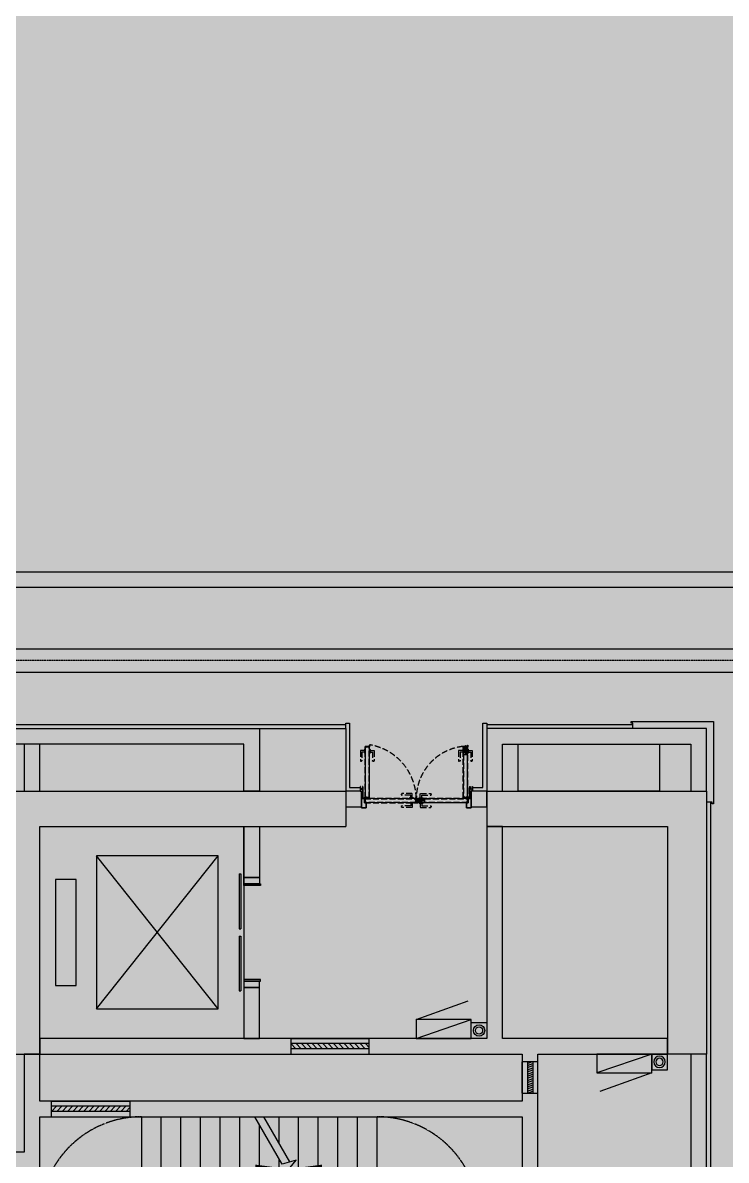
# Model space of a CAD drawing. Extents: x -284868 to 304789, y -137694 to 137894.
# Drawn here: x -61173 to -52207, y -83492 to -68988 of the extents above; entities that cross this region are included whole.
import ezdxf

# ---------------------------------------------------------------- set-up
doc = ezdxf.new("R2010")
doc.units = 0
doc.linetypes.add('DASH', pattern=[0.35, 0.25, -0.1])
doc.layers.get('0').update_dxf_attribs({"linetype": 'CONTINUOUS'})
for name, color, linetype in [('0-墙', 4, 'CONTINUOUS'), ('0-建筑柱体', 251, 'CONTINUOUS'), ('0-消防栓(给排水)', 9, 'CONTINUOUS'), ('0-电梯', 3, 'CONTINUOUS'), ('0-窗', 11, 'CONTINUOUS'), ('0-非设计区域', 251, 'CONTINUOUS'), ('1P-DOOR-门扇', 2, 'CONTINUOUS'), ('1P-DP-门套', 2, 'CONTINUOUS'), ('CABLETRAY', 4, 'CONTINUOUS'), ('CABLETRAY_DOTE', 5, 'DASH'), ('P-完成面', 42, 'CONTINUOUS'), ('P-平面楼梯', 3, 'CONTINUOUS'), ('P-门扇', 6, 'CONTINUOUS'), ('WIRE-照明', 130, 'CONTINUOUS')]:
    doc.layers.add(name, color=color, linetype=linetype)
pattern_1 = [(45, (-0.1692, 11.7), (-1.12253, 1.12253), []), (135, (-0.1692, 11.7), (-1.12253, -1.12253), [])]
pattern_2 = [(225, (0.1692, 38.3), (1.12253, -1.12253), []), (315, (0.1692, 38.3), (1.12253, 1.12253), [])]

# ---------------------------------------------------------------- blocks, each defined once
blk = doc.blocks.new('sgASGHHHH')
for points in [[(-102879, -897424), (-102646, -897574), (-98746, -897574), (-98746, -897124), (-102996, -897124)], [(-96946, -897574), (-94646, -897574), (-94146, -897124), (-96946, -897124)], [(-94146, -897124), (-94646, -897574), (-94646, -900474), (-94146, -900474)], [(-102646, -900474), (-102646, -897574), (-102879, -897424), (-102996, -897574), (-102996, -900474)]]:
    blk.add_hatch(color=256).paths.add_polyline_path(points)
at = {"color": 4}
for p, q in [((-102996, -897124), (-98746, -897124)), ((-98746, -897124), (-98746, -897574)), ((-96946, -897124), (-94146, -897124)), ((-96946, -897124), (-96946, -897574)), ((-94146, -897124), (-94146, -900474)), ((-102646, -900474), (-102646, -897574)), ((-102646, -897574), (-98746, -897574)), ((-96946, -897574), (-94646, -897574)), ((-94646, -897574), (-94646, -900474)), ((-102996, -900474), (-102646, -900474)), ((-94146, -900474), (-94646, -900474))]:
    blk.add_line(p, q, dxfattribs=at)
blk = doc.blocks.new('$WINLIB2D$00000039')
at = {"color": 0}
for points in [[(-0.5, 0.5), (-0.5, -0.5)], [(0.5, 0.5), (-0.5, 0.5)], [(0.5, -0.5), (0.5, 0.5)], [(-0.5, 0.167), (0.5, 0.167)], [(-0.384, -0.167), (-0.448, 0.167)], [(-0.316, -0.167), (-0.38, 0.167)], [(-0.248, -0.167), (-0.312, 0.167)], [(-0.18, -0.167), (-0.244, 0.167)], [(-0.112, -0.167), (-0.176, 0.167)], [(-0.044, -0.167), (-0.108, 0.167)], [(0.024, -0.167), (-0.04, 0.167)], [(0.092, -0.167), (0.028, 0.167)], [(0.16, -0.167), (0.096, 0.167)], [(0.228, -0.167), (0.164, 0.167)], [(0.296, -0.167), (0.232, 0.167)], [(0.364, -0.167), (0.3, 0.167)], [(0.432, -0.167), (0.368, 0.167)], [(0.5, -0.167), (0.436, 0.167)], [(-0.452, -0.167), (-0.5, 0.084)], [(-0.5, -0.167), (0.5, -0.167)], [(0.5, -0.5), (-0.5, -0.5)]]:
    blk.add_lwpolyline(points, dxfattribs=at)
blk = doc.blocks.new('A$C2E9C7AB1')
blk.add_lwpolyline([(-200, 0), (0, 0), (0, -200), (-200, -200)], close=True)
for radius in [72.3, 45.5]:
    blk.add_circle((-100, -100), radius)
blk = doc.blocks.new('A$C5B4E3DF6')
for p, q in [((0, 240), (-659, 477)), ((-700, 0), (-700, 240)), ((0, 0), (-700, 240)), ((-700, 240), (0, 240)), ((0, 240), (0, 0)), ((0, 0), (-700, 0))]:
    blk.add_line(p, q)
for points in [[(-700, 240), (-541, 498), (-398, 240)], [(-398, 240), (-239, 498), (-96, 240)], [(-700, 0), (-700, 240), (0, 0)]]:
    blk.add_solid(points)
blk = doc.blocks.new('A$C3F6147FC')
at = {"xscale": -1}
blk.add_blockref('A$C5B4E3DF6', (11200, 17550), dxfattribs=at)
at = {"rotation": 180}
blk.add_blockref('A$C2E9C7AB1', (11900, 17550), dxfattribs=at)
at = {"xscale": -1}
for name, p, rotation in [('A$C5B4E3DF6', (14200, 17350), 180), ('A$C2E9C7AB1', (14400, 17350), 270)]:
    blk.add_blockref(name, p, dxfattribs=dict(at, rotation=rotation))
blk = doc.blocks.new('A$C74d47d92')
for p, q in [((-4850, -1240), (-4850, 0)), ((-4850, -1240), (-4850, 0)), ((-4600, -1240), (-4600, 0)), ((-4350, -1240), (-4350, 0)), ((-4100, -1240), (-4100, 0)), ((-3850, -1240), (-3850, 0)), ((-3600, -1240), (-3600, 0)), ((-3060, -603), (-3408, 0)), ((-3350, -1240), (-3350, -100)), ((-2960, -576), (-3293, 0)), ((-3100, -333), (-3100, 0)), ((-2850, -767), (-2850, 0)), ((-2600, -1200), (-2600, 0)), ((-2350, -1240), (-2350, 0)), ((-2100, -1240), (-2100, 0)), ((-1850, -1240), (-1850, 0)), ((-3100, -1240), (-3100, -533)), ((-2880, -555), (-3060, -603)), ((-3052, -761), (-2880, -555)), ((-2880, -714), (-3052, -761)), ((-2542, -1300), (-2880, -714)), ((-2657, -1300), (-2980, -741)), ((-2850, -1240), (-2850, -967)), ((-2692, -1240), (-4910, -1240)), ((-4910, -1240), (-4910, -1560)), ((-2657, -1300), (-4850, -1300)), ((-2657, -1300), (-4850, -1300)), ((-4850, -1300), (-4850, -1500)), ((-4850, -1500), (-4850, -1300)), ((-1790, -1240), (-2577, -1240)), ((-1850, -1300), (-2542, -1300)), ((-1850, -1300), (-2542, -1300)), ((-1850, -1500), (-1850, -1300)), ((-1850, -1300), (-1850, -1500)), ((-1790, -1560), (-1790, -1240)), ((-4910, -1560), (-1790, -1560)), ((-4850, -1500), (-1850, -1500)), ((-4850, -1500), (-1850, -1500)), ((-4850, -1560), (-4850, -2800)), ((-4850, -2800), (-4850, -1560)), ((-4600, -1560), (-4600, -2800)), ((-4350, -1560), (-4350, -2800)), ((-4100, -1560), (-4100, -2800)), ((-3850, -1560), (-3850, -2800)), ((-3600, -1560), (-3600, -2800)), ((-3350, -1560), (-3350, -2800)), ((-3100, -1560), (-3100, -2800)), ((-2850, -1560), (-2850, -2800)), ((-2600, -1560), (-2600, -2800)), ((-2350, -1560), (-2350, -2800)), ((-2100, -1560), (-2100, -2800)), ((-1850, -1560), (-1850, -2800))]:
    blk.add_line(p, q)
at = {"linetype": 'DASH'}
for points in [[(-4850, 0, 0.414214), (-6150, -1300), (-6150, -1500, 0.414214), (-4850, -2800)], [(-1850, 0, -0.414214), (-550, -1300), (-550, -1500, -0.414214), (-1850, -2800)]]:
    blk.add_lwpolyline(points, format="xyb", dxfattribs=at)
for points in [[(-1725, -2150, 0, 0, 0), (-5500, -2150, 0, 0, 0), (-5500, -650, 0, 0, 0), (-3100, -650, 0, 80, 0), (-3400, -650, 0, 0, 0)], [(-1725, -650, 0, 0, 0), (-2850, -650, 0, 80, 0), (-2550, -650, 0, 0, 0)]]:
    blk.add_lwpolyline(points, format="xyseb")
blk = doc.blocks.new('213r5467')
for p, q in [((-90909, -260063), (-90909, -260326)), ((-89559, -260063), (-90909, -260063)), ((-89559, -260326), (-89559, -260063)), ((-90909, -260326), (-89559, -260326)), ((-91209, -260588), (-91209, -262138)), ((-89259, -260588), (-91209, -260588)), ((-91209, -260588), (-89259, -262138)), ((-91209, -262138), (-89259, -260588)), ((-89259, -262138), (-89259, -260588)), ((-91209, -262138), (-89259, -262138))]:
    blk.add_line(p, q)
blk.add_lwpolyline([(-88884, -262463), (-91584, -262463), (-91584, -259863), (-88884, -259863), (-88884, -262463)])
blk = doc.blocks.new('$DORLIB2D$00000127')
at = {"color": 0}
for points in [[(-0.533, 0.795), (-0.533, 0.69)], [(-0.033, 0.795), (-0.533, 0.795)], [(-0.033, 0.795), (-0.033, 0.69)], [(0.533, 0.795), (0.033, 0.795)], [(0.033, 0.795), (0.033, 0.69)], [(0.533, 0.795), (0.533, 0.69)], [(-0.033, 0.69), (-0.533, 0.69)], [(0.533, 0.69), (0.033, 0.69)], [(0.5, 0.5), (-0.5, 0.5)]]:
    blk.add_lwpolyline(points, dxfattribs=at)
blk = doc.blocks.new('A$C612A7C51')
for p, q in [((0, 35), (2, 35)), ((0, 35), (0, -1)), ((2, 35), (2, -1)), ((0, -1), (1, -3))]:
    blk.add_line(p, q)
for centre, radius, start, end in [((1, -7), 5.62, 101.537, 78.463), ((1, -7), 3.75, 100.8677, 85.475), ((3, 0), 3.43, 199.3524, 238.0625)]:
    blk.add_arc(centre, radius, start, end)
blk = doc.blocks.new('A$C46293241')
at = {"layer": '1P-DP-门套'}
h = blk.add_hatch(dxfattribs=at)
h.set_pattern_fill('ANSI37', color=8, scale=0.3, style=0)
h.set_pattern_definition([(45, (-55.7338, 55.9993), (-0.67352, 0.67352), []), (135, (-55.7338, 55.9993), (-0.67352, -0.67352), [])])
h.paths.add_polyline_path([(-44, 58), (-44, 56), (-56, 56), (-56, 58)])
h = blk.add_hatch(dxfattribs=at)
h.set_pattern_fill('ANSI37', color=8, scale=0.3, style=0)
h.set_pattern_definition([(45, (-40.75, 41.9725), (-0.67352, 0.67352), []), (135, (-40.75, 41.9725), (-0.67352, -0.67352), [])])
h.paths.add_polyline_path([(-39, 42), (-41, 42), (-41, 57), (-39, 57)])
at = {"layer": '1P-DP-门套', "color": 8}
for points in [[(-44, 58), (-44, 56), (-56, 56), (-56, 58)], [(-39, 42), (-41, 42), (-41, 57), (-39, 57)]]:
    blk.add_lwpolyline(points, close=True, dxfattribs=at)
at = {"layer": 'P-完成面'}
blk.add_lwpolyline([(-39, 40, 0.238815), (-39, 41), (-39, 58), (-60, 58), (-60, 120), (0, 120), (0, 100), (-1, 100), (-1, 119), (-59, 119), (-59, 59), (-38, 59), (-38, 41, -0.238815), (-38, 40), (-38, 39, 0.238815), (-39, 38), (-39, 1), (-1, 1), (-1, 20), (0, 20), (0, 0), (-40, 0), (-40, 39, -0.238815), (-39, 40), (-39, 40)], format="xyb", dxfattribs=at)
blk.add_lwpolyline([(-3, 114), (-1, 114), (-1, 6), (-3, 6)], close=True, dxfattribs=at)
blk = doc.blocks.new('A$C31043D8C')
at = {"layer": 'P-门扇', "color": 251, "linetype": 'DASH', "ltscale": 300}
for p, q in [((-25, 0), (-25, -6)), ((-25, 0), (25, 0)), ((25, 0), (25, -6)), ((-23, -8), (23, -8)), ((-10, -8), (-10, -55)), ((-5, -60), (122, -60)), ((10, -8), (10, -40)), ((10, -40), (122, -40)), ((127, -45), (127, -55))]:
    blk.add_line(p, q, dxfattribs=at)
for centre, radius, start, end in [((-23, -6), 2, 180, 270), ((-5, -55), 5, 180, 270), ((23, -6), 2, 270, 0), ((122, -45), 5, 0, 90), ((122, -55), 5, 270, 0)]:
    blk.add_arc(centre, radius, start, end, dxfattribs=at)
blk = doc.blocks.new('*U269')
at = {"layer": 'P-门扇', "linetype": 'DASH', "ltscale": 300}
h = blk.add_hatch(dxfattribs=at)
h.set_pattern_fill('ANSI37', color=251, scale=0.5, style=0)
h.set_pattern_definition(pattern_1)
h.paths.add_polyline_path([(2, 12), (2, 42), (0, 42), (0, 12)])
h = blk.add_hatch(dxfattribs=at)
h.set_pattern_fill('ANSI37', color=251, scale=0.2, style=0)
h.set_pattern_definition([(45, (657.35, 55.1438), (-0.449013, 0.449013), []), (135, (657.35, 55.1438), (-0.449013, -0.449013), [])])
h.paths.add_polyline_path([(657, 56), (669, 56), (669, 55), (657, 55)])
at = {"layer": 'P-门扇', "color": 251, "linetype": 'DASH', "ltscale": 300}
for points in [[(655, 58), (655, 1), (1, 1), (1, 11), (3, 11), (3, 24), (2, 24), (2, 12), (0, 12), (0, 0), (655, 0), (655, 57), (671, 57, 0.995191), (671, 58), (653, 58, 0.414214), (653, 57), (653, 55, -0.414214), (652, 54), (1, 54), (1, 43), (3, 43), (3, 24), (2, 24), (2, 42), (0, 42), (0, 55), (652, 55, 0.414214), (652, 55), (652, 57, -0.414214), (653, 58), (671, 58, -1), (671, 56), (657, 56), (657, 57)], [(6, 5), (20, 5), (20, 4), (20, 5), (6, 5, -0.414214), (6, 5), (6, 50, -0.414214), (6, 50), (20, 50), (20, 51), (6, 51, 0.414214), (5, 50), (5, 6, 0.414214), (7, 4), (20, 4)], [(651, 5), (638, 5), (638, 4), (638, 5), (651, 5, 0.414214), (652, 5), (652, 50, 0.414214), (651, 50), (638, 50), (638, 51), (651, 51, -0.414214), (653, 50), (653, 6, -0.414214), (651, 4), (638, 4)]]:
    blk.add_lwpolyline(points, format="xyb", dxfattribs=at)
for points in [[(2, 12), (2, 42), (0, 42), (0, 12)], [(1, 54), (655, 54), (655, 51), (1, 51)], [(1, 4), (655, 4), (655, 1), (1, 1)], [(657, 56), (669, 56), (669, 55), (657, 55)]]:
    blk.add_lwpolyline(points, close=True, dxfattribs=at)
at = {"layer": '1P-DOOR-门扇', "color": 8, "linetype": 'ByBlock', "rotation": 180}
blk.add_blockref('A$C31043D8C', (595, 55), dxfattribs=at)
at = {"layer": '1P-DOOR-门扇', "color": 8, "linetype": 'ByBlock', "xscale": -1}
blk.add_blockref('A$C31043D8C', (595, 0), dxfattribs=at)
blk = doc.blocks.new('*U270')
at = {"layer": 'P-门扇', "linetype": 'DASH', "ltscale": 300}
h = blk.add_hatch(dxfattribs=at)
h.set_pattern_fill('ANSI37', color=251, scale=0.5, style=0)
h.set_pattern_definition(pattern_1)
h.paths.add_polyline_path([(2, 12), (2, 42), (0, 42), (0, 12)])
h = blk.add_hatch(dxfattribs=at)
h.set_pattern_fill('ANSI37', color=251, scale=0.2, style=0)
h.set_pattern_definition([(45, (657.4896, 55.1438), (-0.449013, 0.449013), []), (135, (657.4896, 55.1438), (-0.449013, -0.449013), [])])
h.paths.add_polyline_path([(657, 56), (669, 56), (669, 55), (657, 55)])
at = {"layer": 'P-门扇', "color": 251, "linetype": 'DASH', "ltscale": 300}
for points in [[(655, 58), (655, 1), (1, 1), (1, 11), (3, 11), (3, 24), (2, 24), (2, 12), (0, 12), (0, 0), (656, 0), (656, 57), (671, 57, 0.995191), (671, 58), (653, 58, 0.414214), (653, 57), (653, 55, -0.414214), (652, 54), (1, 54), (1, 43), (3, 43), (3, 24), (2, 24), (2, 42), (0, 42), (0, 55), (652, 55, 0.414214), (652, 55), (652, 57, -0.414214), (653, 58), (671, 58, -1), (671, 56), (657, 56), (657, 57)], [(6, 5), (20, 5), (20, 4), (20, 5), (6, 5, -0.414214), (6, 5), (6, 50, -0.414214), (6, 50), (20, 50), (20, 51), (6, 51, 0.414214), (5, 50), (5, 6, 0.414214), (7, 4), (20, 4)], [(652, 5), (638, 5), (638, 4), (638, 5), (652, 5, 0.414214), (652, 5), (652, 50, 0.414214), (652, 50), (638, 50), (638, 51), (652, 51, -0.414214), (653, 50), (653, 6, -0.414214), (651, 4), (638, 4)]]:
    blk.add_lwpolyline(points, format="xyb", dxfattribs=at)
for points in [[(2, 12), (2, 42), (0, 42), (0, 12)], [(1, 54), (655, 54), (655, 51), (1, 51)], [(1, 4), (655, 4), (655, 1), (1, 1)], [(657, 56), (669, 56), (669, 55), (657, 55)]]:
    blk.add_lwpolyline(points, close=True, dxfattribs=at)
at = {"layer": '1P-DOOR-门扇', "color": 8, "linetype": 'ByBlock', "rotation": 180}
blk.add_blockref('A$C31043D8C', (596, 55), dxfattribs=at)
at = {"layer": '1P-DOOR-门扇', "color": 8, "linetype": 'ByBlock', "xscale": -1}
blk.add_blockref('A$C31043D8C', (596, 0), dxfattribs=at)
blk = doc.blocks.new('A$C0AC0499D')
at = {"layer": 'P-门扇', "color": 251, "linetype": 'DASH', "ltscale": 300}
for p, q in [((0, 6), (-12, 6)), ((-12, 4), (-12, 6)), ((-12, 4), (0, -6)), ((0, -10), (0, 10)), ((0, 10), (3, 10)), ((3, -10), (3, 10)), ((3, 8), (88, 8)), ((88, 8), (88, -8)), ((99, 0), (-14, 0)), ((-4, 0), (0, 0)), ((3, -10), (0, -10)), ((2, 0), (1, 0)), ((3, -8), (88, -8))]:
    blk.add_line(p, q, dxfattribs=at)
blk = doc.blocks.new('A$C6733057F')
at = {"layer": 'P-门扇', "color": 251, "linetype": 'DASH', "ltscale": 300}
blk.add_line((103, -21), (103, 21), dxfattribs=at)
for points in [[(4, 14), (103, 14), (103, -14), (4, -14)], [(4, 12), (101, 12), (101, -13), (4, -13)]]:
    blk.add_lwpolyline(points, dxfattribs=at)
at = {"layer": '1P-DOOR-门扇', "color": 8}
blk.add_blockref('A$C31043D8C', (60, -25), dxfattribs=at)
at = {"layer": 'P-门扇', "color": 251, "linetype": 'DASH', "ltscale": 300, "extrusion": (0, 0, -1), "zscale": -1, "rotation": 180}
blk.add_blockref('A$C0AC0499D', (0, 0), dxfattribs=at)
blk = doc.blocks.new('*U267')
at = {"layer": 'P-门扇', "linetype": 'DASH', "ltscale": 300}
h = blk.add_hatch(dxfattribs=at)
h.set_pattern_fill('ANSI37', color=251, scale=0.5, angle=180, style=0)
h.set_pattern_definition(pattern_2)
h.paths.add_polyline_path([(-2, 38), (-2, 8), (0, 8), (0, 38)])
h = blk.add_hatch(dxfattribs=at)
h.set_pattern_fill('ANSI37', color=251, scale=0.2, angle=180, style=0)
h.set_pattern_definition([(225, (-657.4896, -5.1438), (0.449013, -0.449013), []), (315, (-657.4896, -5.1438), (0.449013, 0.449013), [])])
h.paths.add_polyline_path([(-657, -6), (-669, -6), (-669, -5), (-657, -5)])
at = {"layer": 'P-门扇', "color": 251, "linetype": 'DASH', "ltscale": 300}
for points in [[(-655, -8), (-655, 49), (-1, 49), (-1, 39), (-3, 39), (-3, 26), (-2, 26), (-2, 38), (0, 38), (0, 50), (-656, 50), (-656, -7), (-671, -7, 0.995191), (-671, -8), (-653, -8, 0.414214), (-653, -7), (-653, -5, -0.414214), (-652, -4), (-1, -4), (-1, 7), (-3, 7), (-3, 26), (-2, 26), (-2, 8), (0, 8), (0, -5), (-652, -5, 0.414214), (-652, -5), (-652, -7, -0.414214), (-653, -8), (-671, -8, -1), (-671, -6), (-657, -6), (-657, -7)], [(-652, 45), (-638, 45), (-638, 46), (-638, 45), (-652, 45, 0.414214), (-652, 45), (-652, 0, 0.414214), (-652, 0), (-638, 0), (-638, -1), (-652, -1, -0.414214), (-653, 0), (-653, 44, -0.414214), (-651, 46), (-638, 46)], [(-6, 45), (-20, 45), (-20, 46), (-20, 45), (-6, 45, -0.414214), (-6, 45), (-6, 0, -0.414214), (-6, 0), (-20, 0), (-20, -1), (-6, -1, 0.414214), (-5, 0), (-5, 44, 0.414214), (-7, 46), (-20, 46)]]:
    blk.add_lwpolyline(points, format="xyb", dxfattribs=at)
for points in [[(-1, 46), (-655, 46), (-655, 49), (-1, 49)], [(-2, 38), (-2, 8), (0, 8), (0, 38)], [(-657, -6), (-669, -6), (-669, -5), (-657, -5)], [(-1, -4), (-655, -4), (-655, -1), (-1, -1)]]:
    blk.add_lwpolyline(points, close=True, dxfattribs=at)
blk.add_blockref('A$C6733057F', (-656, 20), dxfattribs=at)
at = {"layer": 'P-门扇', "color": 251, "linetype": 'DASH', "ltscale": 300, "extrusion": (0, 0, -1), "zscale": -1, "rotation": 180}
blk.add_blockref('A$C31043D8C', (596, 50), dxfattribs=at)
blk = doc.blocks.new('*U268')
at = {"layer": 'P-门扇', "linetype": 'DASH', "ltscale": 300}
h = blk.add_hatch(dxfattribs=at)
h.set_pattern_fill('ANSI37', color=251, scale=0.5, angle=180, style=0)
h.set_pattern_definition(pattern_2)
h.paths.add_polyline_path([(-2, 38), (-2, 8), (0, 8), (0, 38)])
h = blk.add_hatch(dxfattribs=at)
h.set_pattern_fill('ANSI37', color=251, scale=0.2, angle=180, style=0)
h.set_pattern_definition([(225, (-657.35, -5.1438), (0.449013, -0.449013), []), (315, (-657.35, -5.1438), (0.449013, 0.449013), [])])
h.paths.add_polyline_path([(-657, -6), (-669, -6), (-669, -5), (-657, -5)])
at = {"layer": 'P-门扇', "color": 251, "linetype": 'DASH', "ltscale": 300}
for points in [[(-655, -8), (-655, 49), (-1, 49), (-1, 39), (-3, 39), (-3, 26), (-2, 26), (-2, 38), (0, 38), (0, 50), (-655, 50), (-655, -7), (-671, -7, 0.995191), (-671, -8), (-653, -8, 0.414214), (-653, -7), (-653, -5, -0.414214), (-652, -4), (-1, -4), (-1, 7), (-3, 7), (-3, 26), (-2, 26), (-2, 8), (0, 8), (0, -5), (-652, -5, 0.414214), (-652, -5), (-652, -7, -0.414214), (-653, -8), (-671, -8, -1), (-671, -6), (-657, -6), (-657, -7)], [(-651, 45), (-638, 45), (-638, 46), (-638, 45), (-651, 45, 0.414214), (-652, 45), (-652, 0, 0.414214), (-651, 0), (-638, 0), (-638, -1), (-651, -1, -0.414214), (-653, 0), (-653, 44, -0.414214), (-651, 46), (-638, 46)], [(-6, 45), (-20, 45), (-20, 46), (-20, 45), (-6, 45, -0.414214), (-6, 45), (-6, 0, -0.414214), (-6, 0), (-20, 0), (-20, -1), (-6, -1, 0.414214), (-5, 0), (-5, 44, 0.414214), (-7, 46), (-20, 46)]]:
    blk.add_lwpolyline(points, format="xyb", dxfattribs=at)
for points in [[(-1, 46), (-655, 46), (-655, 49), (-1, 49)], [(-2, 38), (-2, 8), (0, 8), (0, 38)], [(-657, -6), (-669, -6), (-669, -5), (-657, -5)], [(-1, -4), (-655, -4), (-655, -1), (-1, -1)]]:
    blk.add_lwpolyline(points, close=True, dxfattribs=at)
blk.add_blockref('A$C6733057F', (-655, 20), dxfattribs=at)
at = {"layer": 'P-门扇', "color": 251, "linetype": 'DASH', "ltscale": 300, "extrusion": (0, 0, -1), "zscale": -1, "rotation": 180}
blk.add_blockref('A$C31043D8C', (595, 50), dxfattribs=at)
blk = doc.blocks.new('A$C18060901')
at = {"layer": 'P-完成面'}
for points in [[(0, 200), (0, 0), (80, 0), (80, 200)], [(80, -15), (100, -15), (100, 200), (80, 200)], [(1320, -15), (1300, -15), (1300, 200), (1320, 200)], [(1400, 200), (1400, 0), (1320, 0), (1320, 200)]]:
    blk.add_lwpolyline(points, close=True, dxfattribs=at)
blk = doc.blocks.new('A$C4DBE3E00')
at = {"layer": 'CABLETRAY'}
for p, q in [((-7123, 18516), (8943, 18516)), ((8943, 18216), (-7123, 18216))]:
    blk.add_line(p, q, dxfattribs=at)
at = {"layer": 'CABLETRAY_DOTE'}
blk.add_line((8943, 18366), (-7123, 18366), dxfattribs=at)

msp = doc.modelspace()

# ---------------------------------------------------------------- hatches: boundary and pattern name
at = {"layer": '0-非设计区域', "ltscale": 3}
h = msp.add_hatch(dxfattribs=at)
h.set_pattern_fill('ANGLE', color=256, scale=100)
h.set_pattern_definition([(0, (-492507.45, 278012.8), (0, 698.5), [508, -190.5]), (90, (-492507.45, 278012.8), (-698.5, 4e-14), [508, -190.5])])
h.paths.add_polyline_path([(-66857, -67386), (-66857, -75488), (-69157, -75488), (-69157, -94382), (-67357, -94382), (-67357, -95588), (-57757, -95588), (-57757, -99388), (-61307, -99388), (-61307, -99688), (-67357, -99688), (-67357, -103688), (-58357, -103688), (-58357, -106368), (-53057, -106368), (-53057, -117136), (-52207, -117136), (-52207, -118589), (-41206, -118589), (-41206, -65088), (-52207, -65088), (-52207, -67386), (-53707, -67386), (-53707, -65088), (-66207, -65088), (-66207, -67386)])

# ---------------------------------------------------------------- linework, layer by layer
at = {"layer": '0-墙', "ltscale": 3}
msp.add_lwpolyline([(-49957, -83236), (-50657, -83236), (-50657, -76188), (-64857, -76188), (-64857, -75488), (-65057, -75488), (-65057, -75288), (-64657, -75288), (-64657, -75988), (-50457, -75988), (-50457, -83036), (-49757, -83036), (-49757, -83436), (-49957, -83436), (-49957, -83236)], dxfattribs=at)
at = {"layer": '0-墙'}
for points in [[(-64332, -77988), (-58157, -77988), (-58157, -78788), (-58357, -78788), (-58357, -78188), (-64332, -78188)], [(-60957, -78188), (-61157, -78188), (-61157, -78788), (-60957, -78788)], [(-57057, -78988), (-56857, -78988), (-56857, -78788), (-57057, -78788)], [(-55457, -78988), (-55257, -78988), (-55257, -78788), (-55457, -78788)], [(-58357, -79238), (-58157, -79238), (-58157, -79888), (-58357, -79888)], [(-58357, -81938), (-58157, -81938), (-58157, -81288), (-58357, -81288)], [(-52657, -82138), (-52657, -83638), (-52457, -83638), (-52457, -82138)]]:
    msp.add_lwpolyline(points, close=True, dxfattribs=at)
for points in [[(-52457, -78788), (-52457, -77988), (-55257, -77988), (-55257, -78788), (-55057, -78788), (-55057, -78188), (-52657, -78188), (-52657, -78788), (-52457, -78788)], [(-55057, -81938), (-55057, -79238), (-55257, -79238), (-55257, -81938), (-60957, -81938), (-60957, -82138), (-54807, -82138), (-54807, -82738), (-60957, -82738), (-60957, -82138), (-61157, -82138), (-61157, -83388), (-63157, -83388), (-63157, -83188), (-63357, -83188), (-63357, -83388), (-64807, -83388), (-64807, -83588)], [(-54607, -83638), (-54607, -82138), (-52957, -82138), (-52957, -81938), (-55057, -81938)], [(-60957, -85738), (-60957, -82938), (-54807, -82938), (-54807, -83638)]]:
    msp.add_lwpolyline(points, dxfattribs=at)
at = {"layer": '0-墙', "color": 251}
msp.add_lwpolyline([(-54857, -78188), (-53057, -78188), (-53057, -78788), (-54857, -78788)], close=True, dxfattribs=at)
for points in [[(-60957, -78788), (-60957, -78188), (-60748, -78351), (-58357, -78188)], [(-54857, -78788), (-54857, -78188), (-54648, -78351), (-53057, -78188)], [(-55057, -81938), (-55057, -79238), (-54848, -79401), (-52957, -79238)], [(-60957, -82738), (-60957, -82138), (-60858, -82301), (-57307, -82138)]]:
    msp.add_solid(points, dxfattribs=at)
at = {"layer": 'P-完成面'}
for points in [[(-64227, -77938), (-57057, -77938)], [(-58157, -77988), (-57057, -77988), (-57057, -78788)], [(-57057, -77988), (-57057, -77918), (-57007, -77918), (-57007, -78738), (-56872, -78738)], [(-55442, -78738), (-55307, -78738), (-55307, -77918), (-55257, -77918), (-55257, -77988)], [(-55257, -77938), (-53397, -77938)], [(-53397, -77988), (-53397, -77918), (-53417, -77918), (-53417, -77898), (-52367, -77898), (-52367, -78948), (-52387, -78948), (-52387, -78928), (-52457, -78928)], [(-56857, -78878), (-56837, -78878), (-56837, -78728), (-56842, -78728), (-56842, -78758), (-56867, -78758), (-56867, -78728), (-56872, -78728), (-56872, -78788), (-56870, -78788), (-56870, -78730), (-56868, -78730), (-56868, -78760), (-56840, -78760), (-56840, -78730), (-56838, -78730), (-56838, -78877), (-56857, -78877), (-56857, -78878)], [(-55457, -78878), (-55477, -78878), (-55477, -78728), (-55472, -78728), (-55472, -78758), (-55447, -78758), (-55447, -78728), (-55442, -78728), (-55442, -78788), (-55443, -78788), (-55443, -78730), (-55445, -78730), (-55445, -78760), (-55473, -78760), (-55473, -78730), (-55475, -78730), (-55475, -78877), (-55457, -78877), (-55457, -78878)], [(-52407, -78928), (-52407, -83663)]]:
    msp.add_lwpolyline(points, dxfattribs=at)
at = {"layer": 'P-门扇', "color": 251, "linetype": 'DASH', "ltscale": 300}
for centre, radius, start, end in [((-56867, -78896), 710, 1.4527, 80.7299), ((-55489, -78880), 668, 96.1813, 179.8761)]:
    msp.add_arc(centre, radius, start, end, dxfattribs=at)

# ---------------------------------------------------------------- block references
at = {"xscale": -1, "rotation": 90}
msp.add_blockref('A$C18060901', (-58157, -79888), dxfattribs=at)
at = {"layer": '0-建筑柱体'}
msp.add_blockref('sgASGHHHH', (41689, 818336), dxfattribs=at)
at = {"layer": '0-消防栓(给排水)', "color": 0}
msp.add_blockref('A$C3F6147FC', (-67357, -99488), dxfattribs=at)
at = {"layer": '0-电梯', "rotation": 90}
msp.add_blockref('213r5467', (-320820, 9646), dxfattribs=at)
at = {"layer": '0-窗', "xscale": -1000, "zscale": -1000}
for p, yscale in [((-57257, -82038), -200), ((-60307, -82838), 200)]:
    msp.add_blockref('$WINLIB2D$00000039', p, dxfattribs=dict(at, yscale=yscale))
at = {"layer": '0-窗', "xscale": 400, "yscale": 200, "zscale": 400, "rotation": 270.0000000000167}
msp.add_blockref('$WINLIB2D$00000039', (-54706, -82438), dxfattribs=at)
at = {"layer": 'P-完成面', "rotation": 180}
msp.add_blockref('A$C46293241', (-56857, -78878), dxfattribs=at)
at = {"layer": 'P-完成面', "extrusion": (0, 0, -1), "zscale": -1, "rotation": 180}
msp.add_blockref('A$C46293241', (55457, -78878), dxfattribs=at)
at = {"layer": 'P-平面楼梯', "ltscale": 3}
msp.add_blockref('A$C74d47d92', (-54807, -82938), dxfattribs=at)
at = {"layer": 'P-门扇', "xscale": -1}
for name, p, rotation in [('*U269', (-56810, -78872), 270), ('*U268', (-55508, -78872), 90), ('A$C612A7C51', (-56817, -78878), 180)]:
    msp.add_blockref(name, p, dxfattribs=dict(at, rotation=rotation))
at = {"layer": 'P-门扇', "color": 8, "linetype": 'DASH', "xscale": -1, "rotation": 180}
for name, p in [('*U270', (-56814, -78878)), ('*U267', (-55500, -78883))]:
    msp.add_blockref(name, p, dxfattribs=at)
at = {"layer": 'P-门扇', "rotation": 180}
msp.add_blockref('A$C612A7C51', (-55496, -78878), dxfattribs=at)
at = {"layer": 'P-门扇', "xscale": 1400, "yscale": 200, "zscale": 1400, "rotation": 89.99999999999073}
msp.add_blockref('$DORLIB2D$00000127', (-58257, -80588), dxfattribs=at)
at = {"layer": 'WIRE-照明'}
msp.add_blockref('A$C4DBE3E00', (-60957, -95488), dxfattribs=at)

doc.saveas('drawing.dxf')
